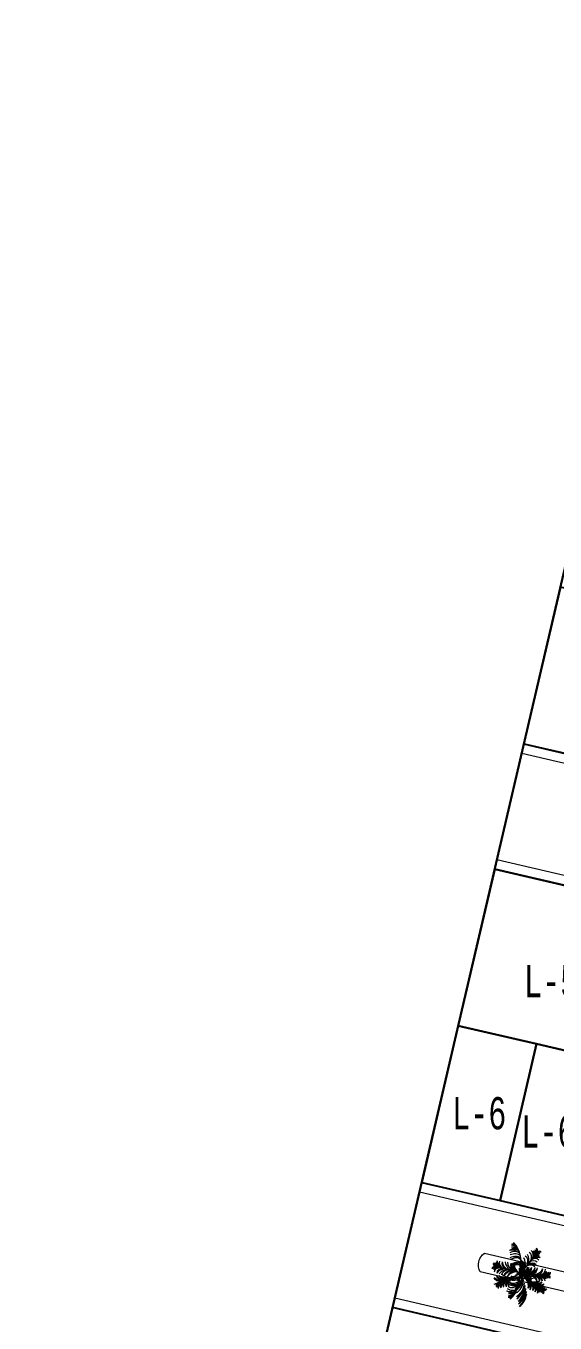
# Model space of a CAD drawing. Header units: millimetres. Extents: x 474016 to 477875, y 2288607 to 2292200.
# Drawn here: x 474016 to 474098.2, y 2289066 to 2289267.6 of the extents above; entities that cross this region are included whole.
import ezdxf
from ezdxf.enums import TextEntityAlignment as Align

# ---------------------------------------------------------------- set-up
doc = ezdxf.new("R2010")
doc.units = ezdxf.units.MM
doc.header["$LTSCALE"] = 50
for name, color, linetype, lineweight in [('BANQUETA', 251, 'Continuous', 5), ('JARDIN-HP', 64, 'Continuous', 5), ('JARDINES', 98, 'Continuous', 13), ('LOTES', 6, 'Continuous', 15), ('MANZANAS', 4, 'Continuous', 15)]:
    doc.layers.add(name, color=color, linetype=linetype, lineweight=lineweight)
for name, color, linetype in [('CVL_LOTIF', 1, 'Continuous'), ('POLIG. FISICO-TOPOGRAF', 194, 'Continuous'), ('POLIGONALGRAL', 7, 'Continuous')]:
    doc.layers.add(name, color=color, linetype=linetype)
doc.layers.add('MZ Y LT', color=7, linetype='Continuous', lineweight=13, true_color=0x0d2bf2)
doc.styles.add('MONOTXT4', font='MONOTXT4.shx', dxfattribs={"width": 0.55})

# ---------------------------------------------------------------- blocks, each defined once
blk = doc.blocks.new('A$C41BB26E9')
at = {"color": 0}
for p in [(2, 1.92), (3.25, -3.54)]:
    blk.add_line(p, (2.05, -0.94), dxfattribs=at)
at = {"color": 56}
for p, q in [((3.55, 1.51), (2.05, -0.94)), ((-0.29, 0.7), (2.05, -0.94)), ((1.38, -3.75), (1.92, -0.94))]:
    blk.add_line(p, q, dxfattribs=at)
for centre, radius in [((1.87, -0.74), 0.217), ((2.28, -1.08), 0.287), ((2.3, -0.58), 0.243)]:
    blk.add_circle(centre, radius)
at = {"color": 56, "true_color": 0x7a7a00}
for centre, major_axis, ratio, start_param, end_param in [((1.46, 0.57), (-0.016, 0.83), 0.723404, -1.24346, 0.110756), ((1.12, 0.03), (-0.03, 1.41), 0.723404, -1.115718, -0.281779), ((1.47, 0.9), (-0.015, 0.782), 0.723404, -1.305586, 0.091225), ((1.7, 1.31), (-0.009, 0.47), 0.723404, -1.190837, 0.194817), ((1.35, 0.73), (-0.02, 1.11), 0.723404, -0.994705, -0.373636), ((1.74, 1.84), (-0.007, 0.369), 0.723404, -1.366779, 0.20531), ((1.42, 1.38), (-0.018, 0.909), 0.723404, -1.121531, -0.433471), ((1.74, 1.62), (-0.007, 0.369), 0.723404, -1.366779, 0.20531), ((1.42, 1.15), (-0.018, 0.909), 0.723404, -1.121531, -0.433471), ((2.26, 1.85), (-0.007, 0.369), 0.723404, -0.20531, 1.366779), ((2.6, 1.4), (-0.018, 0.909), 0.723404, 0.433471, 1.121531), ((2.27, 1.63), (-0.007, 0.369), 0.723404, -0.20531, 1.366779), ((2.61, 1.17), (-0.018, 0.909), 0.723404, 0.433471, 1.121531), ((2.33, 1.33), (-0.009, 0.47), 0.723404, -0.194817, 1.190837), ((2.7, 0.76), (-0.02, 1.11), 0.723404, 0.373636, 0.994705), ((2.56, 0.92), (-0.015, 0.782), 0.723404, -0.091225, 1.305586), ((2.92, 0.43), (-0.03, 1.35), 0.723404, 0.312027, 1.166602), ((2.59, 0.59), (-0.016, 0.83), 0.723404, -0.110756, 1.24346), ((2.95, 0.07), (-0.03, 1.41), 0.723404, 0.281779, 1.115718), ((2.36, 0.66), (0.432, 0.708), 0.723404, -1.24346, 0.110756), ((1.78, 0.38), (0.74, 1.21), 0.723404, -1.115718, -0.281779), ((2.55, 0.93), (0.407, 0.667), 0.723404, -1.305586, 0.091225), ((1.99, 0.68), (0.7, 1.15), 0.723404, -1.166602, -0.312027), ((2.96, 1.15), (0.245, 0.401), 0.723404, -1.190837, 0.194817), ((2.35, 0.85), (0.58, 0.951), 0.723404, -0.994705, -0.373636), ((3.17, 1.39), (0.192, 0.315), 0.723404, -1.366779, 0.20531), ((2.64, 1.16), (0.473, 0.776), 0.723404, -1.121531, -0.433471), ((3.65, 0.55), (0.473, 0.776), 0.723404, 0.433471, 1.121531), ((2.76, 1.36), (0.473, 0.776), 0.723404, -1.121531, -0.433471), ((3.28, 1.58), (0.192, 0.315), 0.723404, -1.366779, 0.20531), ((3.61, 1.11), (0.192, 0.315), 0.723404, -0.20531, 1.366779), ((3.77, 0.74), (0.473, 0.776), 0.723404, 0.433471, 1.121531), ((3.73, 1.31), (0.192, 0.315), 0.723404, -0.20531, 1.366779), ((-0.38, 0.44), (-0.303, 0.211), 0.723404, -1.366779, 0.20531), ((-0.19, -0.09), (-0.745, 0.52), 0.723404, -1.121531, -0.433471), ((-0.2, 0.31), (-0.303, 0.211), 0.723404, -1.366779, 0.20531), ((-0.01, -0.22), (-0.745, 0.52), 0.723404, -1.121531, -0.433471), ((0.22, -0.33), (-0.641, 0.447), 0.723404, -1.305586, 0.091225), ((-0.08, 0.87), (-0.303, 0.211), 0.723404, -0.20531, 1.366779), ((0.02, 0.1), (-0.385, 0.269), 0.723404, -1.190837, 0.194817), ((0.29, -0.53), (-0.913, 0.638), 0.723404, -0.994705, -0.373636), ((0.49, 0.88), (-0.745, 0.52), 0.723404, 0.433471, 1.121531), ((0.1, 0.74), (-0.303, 0.211), 0.723404, -0.20531, 1.366779), ((0.48, -0.53), (-0.68, 0.475), 0.723404, -1.24346, 0.110756), ((0.67, 0.75), (-0.745, 0.52), 0.723404, 0.433471, 1.121531), ((0.38, 0.61), (-0.385, 0.269), 0.723404, -0.194817, 1.190837), ((1.06, 0.58), (-0.913, 0.638), 0.723404, 0.373636, 0.994705), ((0.85, 0.57), (-0.641, 0.447), 0.723404, -0.091225, 1.305586), ((1.46, 0.57), (-1.11, 0.77), 0.723404, 0.312027, 1.166602), ((1.13, 0.4), (-0.68, 0.475), 0.723404, -0.110756, 1.24346), ((1.36, 0.24), (-0.68, 0.475), 0.723404, -0.110756, 1.24346), ((1.79, 0.05), (-0.827, 0.577), 0.723404, -0.094138, 1.13012), ((2.52, 0.01), (-1.39, 0.97), 0.723404, 0.261161, 1.023266), ((1.99, -0.09), (-0.827, 0.577), 0.723404, -0.094138, 1.13012), ((1.38, -0.17), (-0.02, 1.01), 0.723404, -1.13012, 0.094138), ((1.01, -0.8), (-0.03, 1.69), 0.723404, -1.023266, -0.261161), ((1.38, -0.41), (-0.02, 1.01), 0.723404, -1.13012, 0.094138), ((1.01, -1.05), (-0.03, 1.69), 0.723404, -1.023266, -0.261161), ((1.39, -0.77), (-0.02, 1.01), 0.723404, -1.13012, 0.094138), ((1.02, -1.41), (-0.03, 1.69), 0.723404, -1.023266, -0.261161), ((1.4, -1.04), (-0.02, 1.01), 0.723404, -1.13012, 0.094138), ((2.5, -0.45), (-0.827, 0.577), 0.723404, -0.094138, 1.13012), ((3.24, -0.49), (-1.39, 0.97), 0.723404, 0.261161, 1.023266), ((2.64, -0.54), (-0.827, 0.577), 0.723404, -0.094138, 1.13012), ((3.37, -0.59), (-1.39, 0.97), 0.723404, 0.261161, 1.023266), ((1.36, -0.81), (0.525, 0.861), 0.723404, -1.13012, 0.094138), ((0.71, -1.15), (0.88, 1.44), 0.723404, -1.023266, -0.261161), ((1.45, -0.67), (0.525, 0.861), 0.723404, -1.13012, 0.094138), ((0.79, -1.01), (0.88, 1.44), 0.723404, -1.023266, -0.261161), ((2.6, 0.32), (-0.016, 0.83), 0.723404, -0.110756, 1.24346), ((2.96, -0.21), (-0.03, 1.41), 0.723404, 0.281779, 1.115718), ((2.7, -0.14), (-0.02, 1.01), 0.723404, -0.094138, 1.13012), ((3.1, -0.76), (-0.03, 1.69), 0.723404, 0.261161, 1.023266), ((2.71, -0.74), (-0.02, 1.01), 0.723404, -0.094138, 1.13012), ((1.59, -0.44), (0.525, 0.861), 0.723404, -1.13012, 0.094138), ((0.93, -0.78), (0.88, 1.44), 0.723404, -1.023266, -0.261161), ((3.11, -1.37), (-0.03, 1.69), 0.723404, 0.261161, 1.023266), ((2.72, -1.01), (-0.02, 1.01), 0.723404, -0.094138, 1.13012), ((1.12, -0.47), (0.88, 1.44), 0.723404, -1.023266, -0.261161), ((2.9, -1.56), (0.88, 1.44), 0.723404, 0.261161, 1.023266), ((2.9, -0.82), (0.525, 0.861), 0.723404, -0.094138, 1.13012), ((2.22, 0.42), (0.432, 0.708), 0.723404, -1.24346, 0.110756), ((1.64, 0.15), (0.74, 1.21), 0.723404, -1.115718, -0.281779), ((3.03, -1.35), (0.88, 1.44), 0.723404, 0.261161, 1.023266), ((3.03, -0.61), (0.525, 0.861), 0.723404, -0.094138, 1.13012), ((3.21, -0.81), (0.74, 1.21), 0.723404, 0.281779, 1.115718), ((3.19, -0.17), (0.432, 0.708), 0.723404, -0.110756, 1.24346), ((3.35, -0.57), (0.74, 1.21), 0.723404, 0.281779, 1.115718), ((3.33, 0.06), (0.432, 0.708), 0.723404, -0.110756, 1.24346), ((3.52, -0.26), (0.7, 1.15), 0.723404, 0.312027, 1.166602), ((3.48, 0.36), (0.407, 0.667), 0.723404, -0.091225, 1.305586), ((3.51, 0.15), (0.58, 0.951), 0.723404, 0.373636, 0.994705), ((3.5, 0.83), (0.245, 0.401), 0.723404, -0.194817, 1.190837), ((0.43, -1.86), (-1.01, 0.55), 0.72, 0.006837, 0.780102), ((1.98, -2.43), (-2.38, 1.28), 0.72, 0.051792, 0.431948), ((0.87, -1.98), (-1.24, 0.67), 0.72, -0.213612, 0.823897), ((1.92, -2.39), (-2.12, 1.14), 0.72, -0.10808, 0.53304), ((1.15, -1.91), (-1.29, 0.7), 0.72, -0.170934, 0.844939), ((0.94, -1.28), (-1.16, 0.81), 0.723404, -1.115718, -0.281779), ((1.03, -1.03), (-0.827, 0.577), 0.723404, -1.13012, 0.094138), ((1.94, -1.97), (-1.51, 0.81), 0.72, -0.270525, 0.729584), ((2.02, -1.67), (-1.52, 0.82), 0.72, 0.073052, 0.90582), ((1.53, -1.38), (-0.827, 0.577), 0.723404, -1.13012, 0.094138), ((1.82, -2.05), (-1.39, 0.97), 0.723404, -1.023266, -0.261161), ((1.83, -1.5), (-0.899, 0.484), 0.72, -0.281097, 1.084884), ((2.05, -2.2), (-1.39, 0.97), 0.723404, -1.023266, -0.261161), ((1.96, -1.46), (-0.899, 0.484), 0.72, -0.200085, 1.084884), ((2.62, -1.73), (-1.51, 0.81), 0.72, -0.03252, 0.729584), ((1.88, -1.62), (-0.827, 0.577), 0.723404, -1.13012, 0.094138), ((2.18, -2.3), (-1.39, 0.97), 0.723404, -1.023266, -0.261161), ((1.03, -0.04), (0.32, 1.66), 0.723404, 3.402754, 4.164858), ((1.29, -0.73), (0.19, 0.99), 0.723404, 3.047455, 4.271712), ((1.32, -0.57), (0.19, 0.99), 0.723404, 3.047455, 4.271712), ((2.74, -1.69), (-1.51, 0.81), 0.72, -0.03252, 0.729584), ((1.02, -1.68), (-0.03, 1.69), 0.723404, -1.023266, -0.261161), ((1.4, -1.2), (-0.02, 1.01), 0.723404, -1.13012, 0.094138), ((1.03, -1.84), (-0.03, 1.69), 0.723404, -1.023266, -0.261161), ((3.11, -1.64), (-0.03, 1.69), 0.723404, 0.261161, 1.023266), ((2.72, -1.18), (-0.02, 1.01), 0.723404, -0.094138, 1.13012), ((3.12, -1.8), (-0.03, 1.69), 0.723404, 0.261161, 1.023266), ((2.49, -2.23), (0.88, 1.44), 0.723404, 0.261161, 1.023266), ((2.49, -1.5), (0.525, 0.861), 0.723404, -0.094138, 1.13012), ((0.8, -1.81), (1.48, 0.85), 0.72, -0.729584, 0.03252), ((1.58, -1.56), (0.885, 0.51), 0.72, -1.084884, 0.200085), ((2.1, -2.04), (-1.86, 0.45), 0.714286, 3.982805, 4.744909), ((0.93, -1.85), (1.48, 0.85), 0.72, -0.729584, 0.03252), ((1.71, -1.6), (0.885, 0.51), 0.72, -1.084884, 0.281097), ((2.51, -1.48), (-1.11, 0.27), 0.714286, 3.627505, 4.912474), ((2.26, -2.01), (-1.86, 0.45), 0.714286, 3.982805, 4.744909), ((1.14, -1.92), (1.48, 0.85), 0.72, -0.729584, 0.12698), ((2.67, -1.45), (-1.11, 0.27), 0.714286, 3.627505, 4.993486), ((2.95, -1.39), (-1.11, 0.27), 0.714286, 3.627505, 5.149011), ((1.43, -2.01), (1.48, 0.85), 0.72, -0.729584, 0.213498), ((1.62, -2.07), (1.48, 0.85), 0.72, -0.729584, 0.270525), ((1.53, -1.77), (1.5, 0.86), 0.72, -0.90582, -0.073052), ((3.16, -1.82), (-1.86, 0.45), 0.714286, 3.982805, 4.982914), ((1.64, -1.93), (1.52, 0.88), 0.72, -0.831119, 0.049618), ((2.72, -1.65), (-1.88, 0.46), 0.714286, 3.806569, 4.639337), ((3.47, -1.48), (-1.66, 0.4), 0.714286, 3.88992, 4.86288), ((3.66, -1.57), (-1.56, 0.38), 0.714286, 4.003422, 4.972752), ((2.4, -1.99), (1.27, 0.73), 0.72, -0.844939, 0.170934), ((3.29, -2.28), (-2.81, 0.68), 0.714286, 4.170125, 4.780311), ((1.65, -2.49), (2.09, 1.2), 0.72, -0.53304, 0.10808), ((3.78, -1.38), (-1.6, 0.39), 0.714286, 3.86745, 4.883323), ((2.69, -2.05), (1.22, 0.7), 0.72, -0.823897, 0.213612), ((3.7, -2.1), (-2.62, 0.64), 0.714286, 4.179349, 4.820469), ((1.59, -2.53), (2.34, 1.35), 0.72, -0.431948, -0.051792), ((4.12, -1.28), (-1.53, 0.37), 0.714286, 3.888492, 4.926001), ((-0.08, -1.92), (-0.877, 0.472), 0.72, 0.267806, 0.75224), ((1.31, -2.5), (-2.11, 1.13), 0.72, 0.093724, 0.382187), ((0.1, -1.89), (-0.877, 0.472), 0.72, 0.078285, 0.75224), ((1.48, -2.46), (-2.11, 1.13), 0.72, 0.016555, 0.382187), ((0.87, -0.9), (0.32, 1.66), 0.723404, 3.402754, 4.164858), ((0.89, -1.47), (0.27, 1.39), 0.723404, 3.423371, 4.25731), ((1.13, -2.06), (0.157, 0.815), 0.723404, 3.030837, 4.385053), ((0.91, -0.66), (0.32, 1.66), 0.723404, 3.402754, 4.164858), ((0.98, -0.3), (0.32, 1.66), 0.723404, 3.402754, 4.164858), ((1.24, -0.99), (0.19, 0.99), 0.723404, 3.047455, 4.271712), ((2.64, -2.08), (0.27, 1.39), 0.723404, 2.025875, 2.859814), ((2.69, -1.81), (0.27, 1.39), 0.723404, 2.025875, 2.859814), ((2.42, -1.84), (0.19, 0.99), 0.723404, 2.011473, 3.235731), ((2.47, -1.6), (0.19, 0.99), 0.723404, 2.011473, 3.235731), ((2.96, -1.05), (0.32, 1.66), 0.723404, 2.118327, 2.880431), ((2.54, -1.24), (0.19, 0.99), 0.723404, 2.011473, 3.235731), ((3.03, -0.7), (0.32, 1.66), 0.723404, 2.118327, 2.880431), ((3.12, -1.92), (0.996, 0.574), 0.72, -0.780102, -0.006837), ((2.09, -2.55), (2.07, 1.19), 0.72, -0.382187, -0.016555), ((3.46, -1.93), (0.863, 0.497), 0.72, -0.75224, -0.078285), ((2.26, -2.58), (2.07, 1.19), 0.72, -0.382187, -0.093724), ((3.63, -1.97), (0.863, 0.497), 0.72, -0.75224, -0.267806), ((0.79, -2.09), (0.25, 1.32), 0.723404, 3.45362, 4.308195), ((1.04, -2.66), (0.148, 0.768), 0.723404, 3.050367, 4.447179), ((1.08, -2.33), (0.157, 0.815), 0.723404, 3.030837, 4.385053), ((0.94, -2.47), (0.21, 1.09), 0.723404, 3.515228, 4.136297), ((0.94, -2.89), (0.172, 0.893), 0.723404, 3.575063, 4.263123), ((1.18, -3.41), (0.07, 0.363), 0.723404, 2.936283, 4.508372), ((1.7, -3.51), (0.07, 0.363), 0.723404, 1.774814, 3.346903), ((2.11, -3.11), (0.172, 0.893), 0.723404, 2.020062, 2.708122), ((1.81, -3.22), (0.089, 0.462), 0.723404, 1.950755, 3.33641), ((2.27, -2.72), (0.21, 1.09), 0.723404, 2.146888, 2.767957), ((2.11, -2.86), (0.148, 0.768), 0.723404, 1.836006, 3.232818), ((2.19, -2.54), (0.157, 0.815), 0.723404, 1.898132, 3.252348)]:
    blk.add_ellipse(centre, major_axis=major_axis, ratio=ratio, start_param=start_param, end_param=end_param, dxfattribs=at)
at = {"color": 56}
for centre, major_axis, ratio, start_param, end_param in [((2.38, -4.35), (-3.88, 2.09), 0.72, -1.122445, -0.180287), ((1.43, -1.85), (-1.34, 0.72), 0.72, -0.150491, 0.822469), ((1.91, -1.83), (-1.54, 0.83), 0.72, -0.049618, 0.831119), ((1.75, -1.53), (-0.827, 0.577), 0.723404, -1.13012, 0.094138), ((2.15, -2.08), (1.24, 0.72), 0.72, -0.708967, 0.260363), ((3.01, -1.71), (-1.91, 0.46), 0.714286, 3.88127, 4.762007), ((1.19, -3.1), (0.089, 0.462), 0.723404, 2.946776, 4.33243)]:
    blk.add_ellipse(centre, major_axis=major_axis, ratio=ratio, start_param=start_param, end_param=end_param, dxfattribs=at)
at = {"color": 0}
for centre, major_axis, ratio, start_param, end_param in [((1.53, -1.84), (-1.39, 0.97), 0.723404, -1.023266, -0.261161), ((1.24, -4.46), (3.82, 2.2), 0.72, 0.180287, 1.122445)]:
    blk.add_ellipse(centre, major_axis=major_axis, ratio=ratio, start_param=start_param, end_param=end_param, dxfattribs=at)
at = {"color": 56, "true_color": 0x7a7a00, "extrusion": (0, 0, -1)}
for centre, major_axis, start_param, end_param in [((1.17, -1.52), (-0.71, 1.54), 2.118327, 2.880431), ((1.52, -1.97), (-0.59, 1.29), 2.025875, 2.859814), ((2.06, -2.31), (-0.347, 0.754), 1.898132, 3.252348), ((2.97, -0.42), (-0.71, 1.54), 3.402754, 4.164858), ((2.88, -1.15), (-0.421, 0.916), 3.047455, 4.271712), ((1.63, -2.22), (-0.59, 1.29), 2.025875, 2.859814), ((2.17, -2.56), (-0.347, 0.754), 1.898132, 3.252348), ((3.07, -0.64), (-0.71, 1.54), 3.402754, 4.164858), ((2.98, -1.37), (-0.421, 0.916), 3.047455, 4.271712), ((3.19, -1.2), (-0.59, 1.29), 3.423371, 4.25731), ((1.8, -2.54), (-0.56, 1.22), 1.974991, 2.829566), ((3.09, -1.83), (-0.347, 0.754), 3.030837, 4.385053), ((3.3, -1.45), (-0.59, 1.29), 3.423371, 4.25731), ((3.21, -2.08), (-0.347, 0.754), 3.030837, 4.385053), ((3.43, -1.79), (-0.56, 1.22), 3.45362, 4.308195), ((2.33, -2.85), (-0.327, 0.71), 1.836006, 3.232818), ((3.32, -2.39), (-0.327, 0.71), 3.050367, 4.447179), ((3.37, -2.18), (-0.47, 1.01), 3.515228, 4.136297), ((3.29, -2.86), (-0.196, 0.427), 2.946776, 4.33243)]:
    blk.add_ellipse(centre, major_axis=major_axis, ratio=0.723404, start_param=start_param, end_param=end_param, dxfattribs=at)

msp = doc.modelspace()

# ---------------------------------------------------------------- linework, layer by layer
msp.add_lwpolyline([(474015.96, 2288823.71), (474235.19, 2289764.41)])
at = {"layer": 'BANQUETA'}
for points in [[(474093.06, 2289154.55), (474214.8, 2289126.18, 0.414214), (474217.2, 2289127.67), (474228.32, 2289175.39, 0.414214), (474226.83, 2289177.79), (474105.09, 2289206.16)], [(474077.18, 2289086.37), (474198.91, 2289058, 0.414214), (474201.32, 2289059.5), (474212.44, 2289107.22, 0.414214), (474210.94, 2289109.62), (474089.21, 2289137.99)], [(474061.29, 2289018.2), (474183.03, 2288989.83, 0.414214), (474185.43, 2288991.32), (474196.55, 2289039.05, 0.414214), (474195.06, 2289041.45), (474073.32, 2289069.82)]]:
    msp.add_lwpolyline(points, format="xyb", dxfattribs=at)
at = {"layer": 'CVL_LOTIF'}
for p, q in [((474093.4, 2289156.01), (474215.14, 2289127.64)), ((474088.86, 2289136.53), (474210.6, 2289108.16))]:
    msp.add_line(p, q, dxfattribs=at)
for points in [[(474111.25, 2289177.52), (474099.08, 2289180.36), (474093.4, 2289156.01), (474105.58, 2289153.17)], [(474113.21, 2289130.86), (474088.86, 2289136.53), (474083.19, 2289112.18), (474095.36, 2289109.35), (474107.54, 2289106.51)], [(474095.36, 2289109.35), (474083.19, 2289112.18), (474077.52, 2289087.83), (474089.69, 2289085)], [(474107.54, 2289106.51), (474095.36, 2289109.35), (474089.69, 2289085), (474101.86, 2289082.16)], [(474097.32, 2289062.68), (474072.98, 2289068.36), (474067.3, 2289044.01), (474091.65, 2289038.34)]]:
    msp.add_lwpolyline(points, close=True, dxfattribs=at)
at = {"layer": 'JARDINES'}
msp.add_lwpolyline([(474197.33, 2289051.19, -0.388075), (474196.64, 2289048.26), (474086.59, 2289073.91, -0.386646), (474087.27, 2289076.83)], format="xyb", close=True, dxfattribs=at)
at = {"layer": 'LOTES'}
msp.add_line((474089.69, 2289085), (474095.36, 2289109.35), dxfattribs=at)
at = {"layer": 'MANZANAS'}
msp.add_lwpolyline([(474015.96, 2288823.71), (474235.19, 2289764.41), (474345.03, 2290122.78)], dxfattribs=at)
at = {"layer": 'POLIG. FISICO-TOPOGRAF'}
msp.add_lwpolyline([(474142.51, 2288807.16), (474015.96, 2288823.71), (474235.19, 2289764.41), (474514.9, 2290677.03), (474993.89, 2291112.49), (475533.74, 2290888.92), (474404.54, 2289616.52), (474693.54, 2289380.89), (474519.47, 2288757.84), (474392.26, 2288774.48)], dxfattribs=at)
at = {"layer": 'POLIGONALGRAL', "color": 3}
msp.add_lwpolyline([(474015.96, 2288823.71), (474235.19, 2289764.41), (474345.03, 2290122.78), (474674.08, 2289920.25), (474404.54, 2289616.52), (474693.54, 2289380.89), (474519.47, 2288757.84)], close=True, dxfattribs=at)

# ---------------------------------------------------------------- block references
at = {"layer": 'JARDIN-HP', "color": 8, "xscale": 1.499999999826813, "yscale": 1.499999999826813, "zscale": 1.499999999826813, "rotation": 266.6565195172511}
msp.add_blockref('A$C41BB26E9', (474094.38, 2289076.58), dxfattribs=at)

# ---------------------------------------------------------------- texts
at = {"layer": 'MZ Y LT', "lineweight": 13, "style": 'MONOTXT4', "width": 0.65}
for s, p in [('L-5', (474097.63, 2289119.08)), ('L-6', (474086.44, 2289098.59)), ('L-6A', (474098.61, 2289095.75))]:
    msp.add_text(s, height=5, dxfattribs=at).set_placement(p, align=Align.MIDDLE)

doc.saveas('drawing.dxf')
